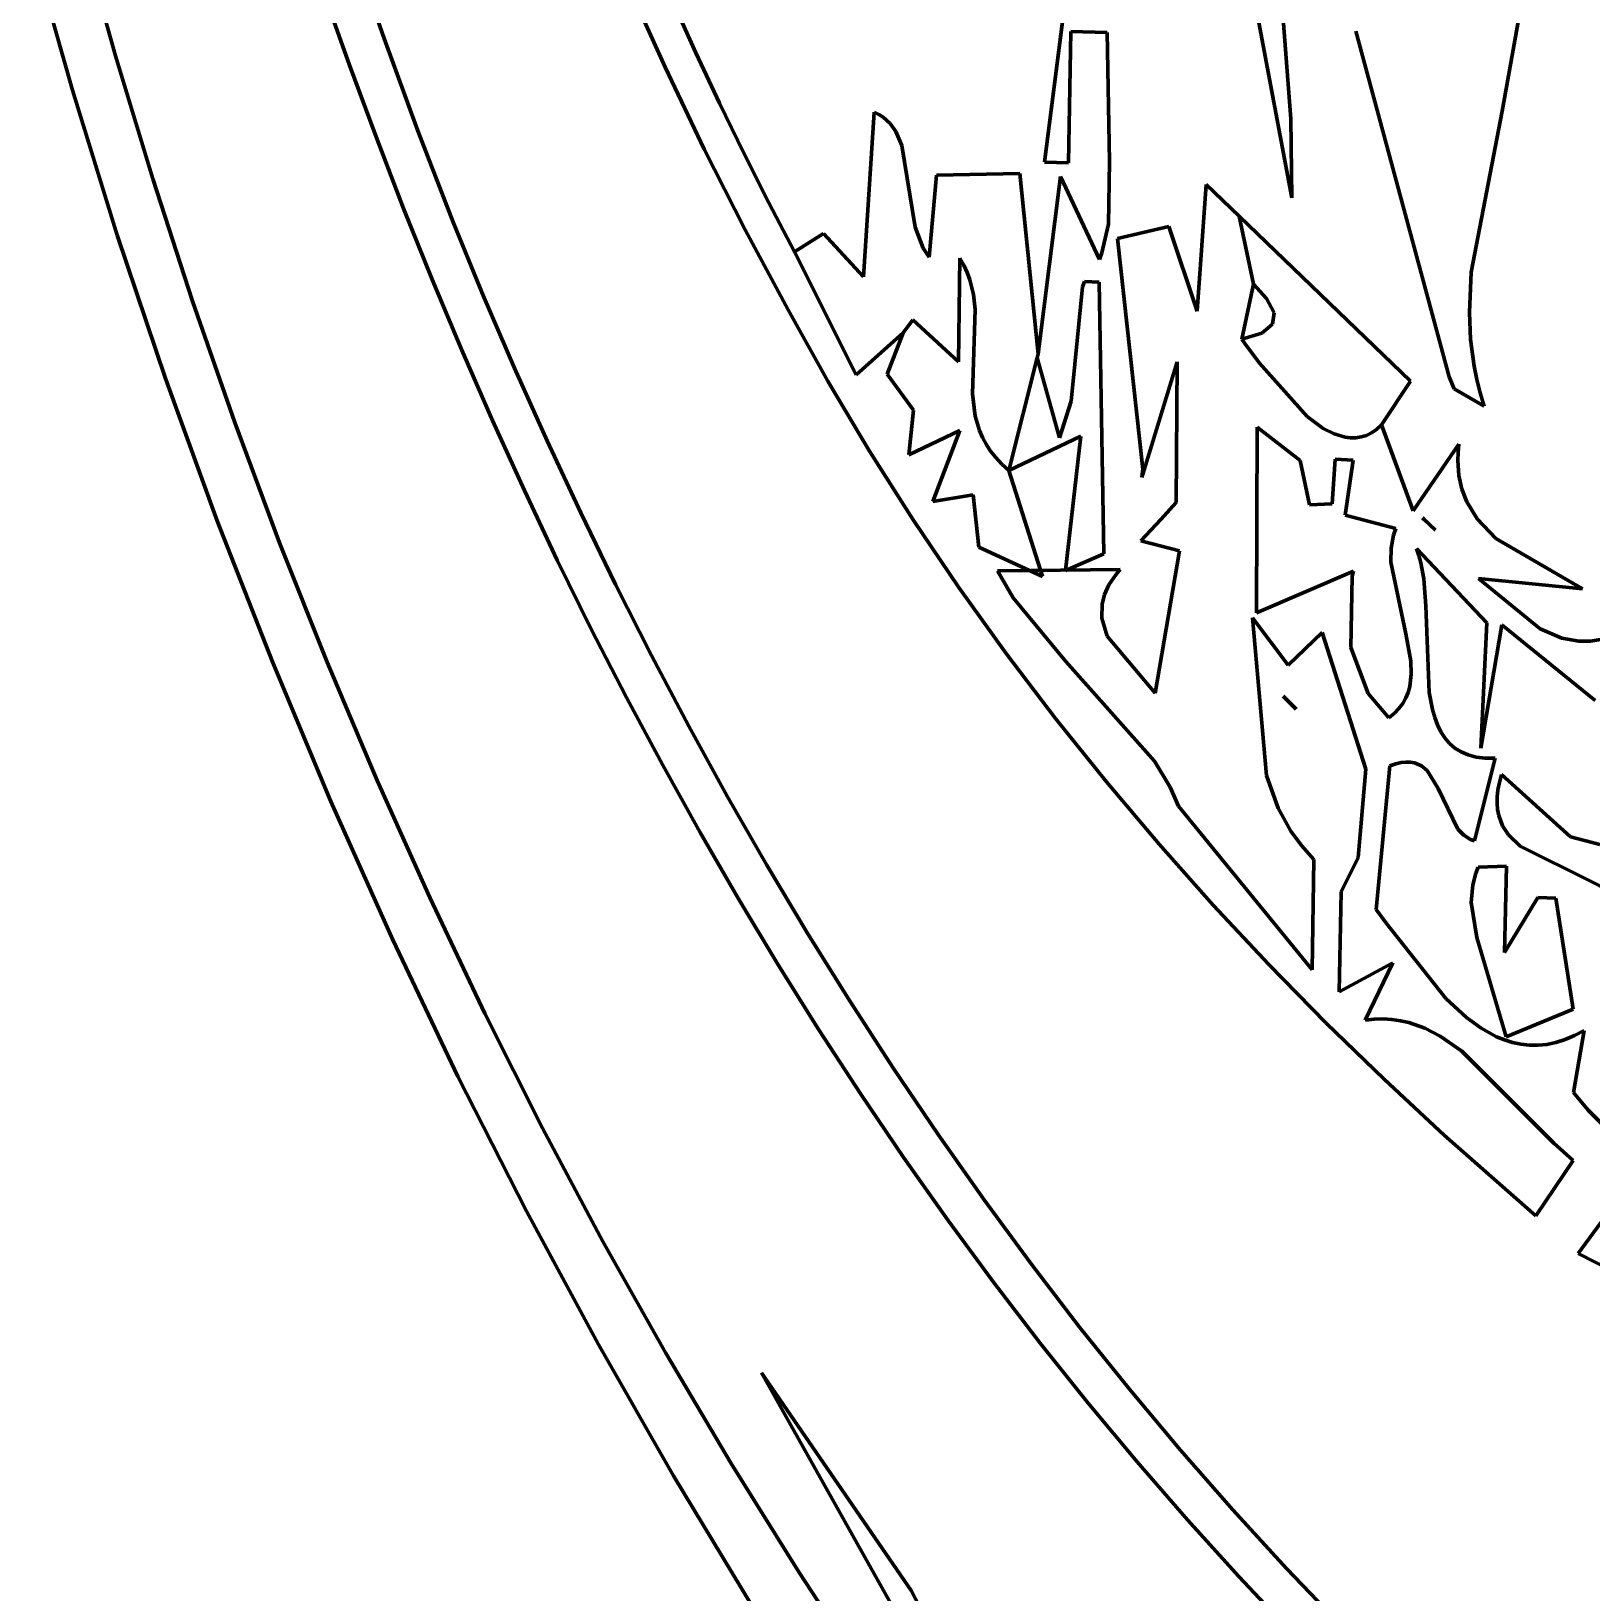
# Model space of a CAD drawing. Header units: millimetres. Extents: x 0 to 10.4, y 0 to 8.2.
# Drawn here: x 0.785 to 1.544, y 2.03 to 2.789 of the extents above; entities that cross this region are included whole.
import ezdxf

# ---------------------------------------------------------------- set-up
doc = ezdxf.new("R2010")
doc.units = ezdxf.units.MM
for name, color, linetype, lineweight in [('color#000000ff', 7, 'CONTINUOUS', 100), ('color#929292ff', 7, 'CONTINUOUS', 100), ('color#ffffffff', 7, 'CONTINUOUS', 100)]:
    doc.layers.add(name, color=color, linetype=linetype, lineweight=lineweight)

msp = doc.modelspace()

# ---------------------------------------------------------------- linework, layer by layer
at = {"layer": 'color#000000ff'}
for p, q in [((1.39727, 2.74655), (1.38796, 2.86947)), ((0.80512, 2.76037), (0.78504, 2.83119)), ((0.80918, 2.83727), (0.826, 2.7771)), ((0.94106, 2.8306), (0.95656, 2.78551)), ((1.2775, 2.72545), (1.2891, 2.81587)), ((1.09312, 2.77158), (1.07512, 2.81175)), ((0.93978, 2.77259), (0.92967, 2.80083)), ((1.097, 2.80311), (1.10813, 2.77852)), ((1.38075, 2.79851), (1.39771, 2.70806)), ((1.49991, 2.75019), (1.50813, 2.79549)), ((0.95656, 2.78551), (0.97289, 2.74073)), ((1.29033, 2.78898), (1.28923, 2.72518)), ((1.30797, 2.78851), (1.29033, 2.78898)), ((1.3091, 2.72575), (1.30797, 2.78851)), ((1.42894, 2.7892), (1.47424, 2.62107)), ((1.10813, 2.77852), (1.11961, 2.75409)), ((0.826, 2.7771), (0.84407, 2.7173)), ((0.95265, 2.73774), (0.93978, 2.77259)), ((1.11209, 2.73185), (1.09312, 2.77158)), ((0.82689, 2.69007), (0.80512, 2.76037)), ((1.11961, 2.75409), (1.13143, 2.72984)), ((1.48494, 2.67194), (1.49991, 2.75019)), ((0.97289, 2.74073), (0.99005, 2.69629)), ((1.39771, 2.70806), (1.39727, 2.74655)), ((0.96603, 2.70302), (0.95265, 2.73774)), ((1.13203, 2.69256), (1.11209, 2.73185)), ((1.13143, 2.72984), (1.14359, 2.70576)), ((1.28923, 2.72518), (1.2775, 2.72545)), ((1.30865, 2.69532), (1.3091, 2.72575)), ((0.84407, 2.7173), (0.86339, 2.65791)), ((1.27448, 2.63229), (1.28526, 2.71845)), ((1.28526, 2.71845), (1.30421, 2.67813)), ((1.35618, 2.71467), (1.35178, 2.65313)), ((1.37217, 2.6993), (1.35618, 2.71467)), ((0.97993, 2.66846), (0.96603, 2.70302)), ((1.14359, 2.70576), (1.15608, 2.68187)), ((0.99005, 2.69629), (1.00472, 2.66073)), ((1.30545, 2.68142), (1.30865, 2.69532)), ((1.33798, 2.69422), (1.31301, 2.68845)), ((1.35178, 2.65313), (1.33798, 2.69422)), ((1.45541, 2.61898), (1.37217, 2.6993)), ((0.85034, 2.62031), (0.82689, 2.69007)), ((1.15293, 2.65375), (1.13203, 2.69256)), ((1.31301, 2.68845), (1.3253, 2.57631)), ((1.15608, 2.68187), (1.18603, 2.62204)), ((1.30421, 2.67813), (1.30545, 2.68142)), ((1.48407, 2.65238), (1.48494, 2.67194)), ((0.99435, 2.63407), (0.97993, 2.66846)), ((1.29606, 2.66495), (1.29045, 2.60933)), ((1.29699, 2.66744), (1.29606, 2.66495)), ((1.30406, 2.66722), (1.29699, 2.66744)), ((1.30643, 2.53517), (1.30406, 2.66722)), ((1.37345, 2.63941), (1.37908, 2.6661)), ((1.37908, 2.6661), (1.3855, 2.65928)), ((0.86339, 2.65791), (0.88396, 2.59895)), ((1.00472, 2.66073), (1.01995, 2.62532)), ((1.3855, 2.65928), (1.38915, 2.65232)), ((1.17221, 2.61908), (1.15293, 2.65375)), ((1.38915, 2.65232), (1.38835, 2.64669)), ((1.48466, 2.63937), (1.48407, 2.65238)), ((1.18603, 2.62204), (1.20885, 2.64257)), ((1.20885, 2.64257), (1.20105, 2.6225)), ((1.38312, 2.64238), (1.37345, 2.63941)), ((1.38835, 2.64669), (1.38312, 2.64238)), ((1.00929, 2.59987), (0.99435, 2.63407)), ((1.48634, 2.62637), (1.48466, 2.63937)), ((1.27402, 2.63044), (1.27448, 2.63229)), ((1.28481, 2.59145), (1.27402, 2.63044)), ((1.3249, 2.57217), (1.34206, 2.62839)), ((1.34206, 2.62839), (1.3415, 2.56011)), ((1.48764, 2.61989), (1.48634, 2.62637)), ((0.87547, 2.55114), (0.85034, 2.62031)), ((1.01995, 2.62532), (1.03574, 2.59009)), ((1.19249, 2.58503), (1.17221, 2.61908)), ((1.20105, 2.6225), (1.21393, 2.60494)), ((1.4414, 2.59775), (1.45541, 2.61898)), ((1.47424, 2.62107), (1.47672, 2.61534)), ((1.48927, 2.61341), (1.48764, 2.61989)), ((1.47672, 2.61534), (1.49125, 2.60695)), ((1.49125, 2.60695), (1.48927, 2.61341)), ((1.21393, 2.60494), (1.2116, 2.58328)), ((1.29045, 2.60933), (1.28481, 2.59145)), ((0.88396, 2.59895), (0.90578, 2.54046)), ((1.02475, 2.56588), (1.00929, 2.59987)), ((1.2116, 2.58328), (1.23632, 2.59515)), ((1.23632, 2.59515), (1.2233, 2.56055)), ((1.38065, 2.50642), (1.38086, 2.59672)), ((1.38086, 2.59672), (1.40181, 2.58046)), ((1.45681, 2.55597), (1.4414, 2.59775)), ((1.03574, 2.59009), (1.05211, 2.55506)), ((1.26025, 2.57568), (1.2952, 2.59237)), ((1.2952, 2.59237), (1.29457, 2.58682)), ((1.47894, 2.58837), (1.45681, 2.55597)), ((1.47853, 2.58436), (1.47894, 2.58837)), ((1.21373, 2.55161), (1.19249, 2.58503)), ((1.29457, 2.58682), (1.28774, 2.5271)), ((1.40181, 2.58046), (1.40637, 2.55902)), ((1.41735, 2.55948), (1.41888, 2.58117)), ((1.41888, 2.58117), (1.42749, 2.58068)), ((1.42749, 2.58068), (1.42364, 2.55393)), ((1.4784, 2.5805), (1.47853, 2.58436)), ((1.47892, 2.57325), (1.4784, 2.5805)), ((1.27658, 2.52405), (1.26025, 2.57568)), ((1.3253, 2.57631), (1.3249, 2.57217)), ((1.48042, 2.56656), (1.47892, 2.57325)), ((1.04075, 2.53213), (1.02475, 2.56588)), ((1.48281, 2.56042), (1.48042, 2.56656)), ((1.2233, 2.56055), (1.24279, 2.56388)), ((1.24279, 2.56388), (1.24555, 2.53843)), ((1.3415, 2.56011), (1.33416, 2.55177)), ((1.40637, 2.55902), (1.41735, 2.55948)), ((1.48786, 2.55211), (1.48281, 2.56042)), ((0.90225, 2.4826), (0.87547, 2.55114)), ((1.05211, 2.55506), (1.06905, 2.52026)), ((1.23591, 2.51883), (1.21373, 2.55161)), ((1.33416, 2.55177), (1.32438, 2.54142)), ((1.42364, 2.55393), (1.44829, 2.54738)), ((1.49687, 2.54253), (1.48786, 2.55211)), ((1.44723, 2.54428), (1.44604, 2.53785)), ((1.44829, 2.54738), (1.44723, 2.54428)), ((1.53908, 2.5182), (1.49687, 2.54253)), ((0.90578, 2.54046), (0.92885, 2.48246)), ((1.24555, 2.53843), (1.27658, 2.52405)), ((1.28774, 2.5271), (1.30643, 2.53517)), ((1.32438, 2.54142), (1.34315, 2.53654)), ((1.34315, 2.53654), (1.33134, 2.46749)), ((1.44604, 2.53785), (1.44589, 2.53117)), ((1.45832, 2.53766), (1.49248, 2.50161)), ((1.45954, 2.53438), (1.45832, 2.53766)), ((1.05728, 2.49861), (1.04075, 2.53213)), ((1.25626, 2.52687), (1.25467, 2.52686)), ((1.25467, 2.52686), (1.26229, 2.51377)), ((1.31433, 2.52748), (1.25626, 2.52687)), ((1.3122, 2.52499), (1.31433, 2.52748)), ((1.44589, 2.53117), (1.45314, 2.49632)), ((1.46052, 2.53082), (1.45954, 2.53438)), ((1.46188, 2.52297), (1.46052, 2.53082)), ((1.06905, 2.52026), (1.08658, 2.48571)), ((1.30666, 2.5153), (1.30886, 2.52009)), ((1.30886, 2.52009), (1.3122, 2.52499)), ((1.42769, 2.5267), (1.38065, 2.50642)), ((1.42649, 2.48964), (1.42707, 2.52421)), ((1.42707, 2.52421), (1.42769, 2.5267)), ((1.46281, 2.50979), (1.46188, 2.52297)), ((1.51844, 2.49868), (1.48853, 2.52319)), ((1.48853, 2.52319), (1.53908, 2.5182)), ((1.25898, 2.48667), (1.23591, 2.51883)), ((1.26229, 2.51377), (1.28793, 2.48286)), ((1.3055, 2.51061), (1.30666, 2.5153)), ((1.30547, 2.5038), (1.3055, 2.51061)), ((1.38548, 2.42741), (1.3787, 2.5041)), ((1.3787, 2.5041), (1.39595, 2.48104)), ((1.46453, 2.46777), (1.46281, 2.50979)), ((1.07435, 2.46537), (1.05728, 2.49861)), ((1.30808, 2.49514), (1.30547, 2.5038)), ((1.39595, 2.48104), (1.41256, 2.49697)), ((1.41256, 2.49697), (1.43372, 2.43047)), ((1.49248, 2.50161), (1.48963, 2.44073)), ((1.48963, 2.44073), (1.49985, 2.50065)), ((1.49985, 2.50065), (1.54514, 2.4638)), ((1.52907, 2.49418), (1.51844, 2.49868)), ((1.33134, 2.46749), (1.30808, 2.49514)), ((1.43491, 2.46733), (1.42649, 2.48964)), ((1.45314, 2.49632), (1.45558, 2.48294)), ((1.53732, 2.49269), (1.52907, 2.49418)), ((1.54295, 2.49274), (1.53732, 2.49269)), ((1.54871, 2.49372), (1.54295, 2.49274)), ((0.93069, 2.41474), (0.90225, 2.4826)), ((0.92885, 2.48246), (0.95317, 2.42499)), ((1.08658, 2.48571), (1.10468, 2.45143)), ((1.28292, 2.45516), (1.25898, 2.48667)), ((1.28793, 2.48286), (1.33104, 2.43442)), ((1.45558, 2.48294), (1.45581, 2.47663)), ((1.45581, 2.47663), (1.45508, 2.47065)), ((1.44488, 2.45544), (1.43491, 2.46733)), ((1.45428, 2.46782), (1.45316, 2.46509)), ((1.45508, 2.47065), (1.45428, 2.46782)), ((1.46609, 2.45944), (1.46453, 2.46777)), ((1.09196, 2.43241), (1.07435, 2.46537)), ((1.39361, 2.46599), (1.39444, 2.46514)), ((1.39987, 2.45958), (1.39361, 2.46599)), ((1.39444, 2.46514), (1.39987, 2.45958)), ((1.44984, 2.46), (1.44758, 2.45765)), ((1.45169, 2.46248), (1.44984, 2.46)), ((1.45316, 2.46509), (1.45169, 2.46248)), ((1.4672, 2.4556), (1.46609, 2.45944)), ((1.10468, 2.45143), (1.12338, 2.41745)), ((1.30768, 2.42428), (1.28292, 2.45516)), ((1.44758, 2.45765), (1.44488, 2.45544)), ((1.46855, 2.45201), (1.4672, 2.4556)), ((1.47019, 2.4487), (1.46855, 2.45201)), ((1.47213, 2.4457), (1.47019, 2.4487)), ((1.47441, 2.44304), (1.47213, 2.4457)), ((1.47705, 2.44075), (1.47441, 2.44304)), ((1.48007, 2.43886), (1.47705, 2.44075)), ((1.48351, 2.4374), (1.48007, 2.43886)), ((1.4874, 2.4364), (1.48351, 2.4374)), ((1.48659, 2.3956), (1.4966, 2.43589)), ((1.49175, 2.43588), (1.4874, 2.4364)), ((1.4966, 2.43589), (1.49175, 2.43588)), ((1.11012, 2.39975), (1.09196, 2.43241)), ((1.33104, 2.43442), (1.33859, 2.42168)), ((1.43372, 2.43047), (1.42994, 2.38761)), ((1.43879, 2.36228), (1.44544, 2.43215)), ((1.44544, 2.43215), (1.44825, 2.43309)), ((1.44825, 2.43309), (1.45084, 2.43369)), ((1.45084, 2.43369), (1.4532, 2.43395)), ((1.4532, 2.43395), (1.45535, 2.4339)), ((1.45535, 2.4339), (1.45731, 2.43357)), ((1.45731, 2.43357), (1.46073, 2.43212)), ((1.46073, 2.43212), (1.46356, 2.42978)), ((1.46356, 2.42978), (1.46889, 2.42118)), ((0.95317, 2.42499), (0.97874, 2.36808)), ((1.33324, 2.39405), (1.30768, 2.42428)), ((1.33859, 2.42168), (1.34271, 2.41258)), ((1.39118, 2.41162), (1.38548, 2.42741)), ((1.46889, 2.42118), (1.47851, 2.40138)), ((1.49866, 2.42401), (1.49795, 2.42039)), ((1.49973, 2.42787), (1.49866, 2.42401)), ((1.53327, 2.39764), (1.49973, 2.42787)), ((0.96076, 2.3476), (0.93069, 2.41474)), ((1.12338, 2.41745), (1.14266, 2.3838)), ((1.49757, 2.41699), (1.49751, 2.41381)), ((1.49751, 2.41381), (1.49776, 2.41083)), ((1.49795, 2.42039), (1.49757, 2.41699)), ((1.34271, 2.41258), (1.40767, 2.33291)), ((1.39732, 2.40044), (1.39118, 2.41162)), ((1.49776, 2.41083), (1.4983, 2.40805)), ((1.4983, 2.40805), (1.50017, 2.40302)), ((1.12883, 2.36741), (1.11012, 2.39975)), ((1.40245, 2.39337), (1.39732, 2.40044)), ((1.47851, 2.40138), (1.4813, 2.39848)), ((1.4813, 2.39848), (1.48466, 2.39633)), ((1.50017, 2.40302), (1.50299, 2.39863)), ((1.50299, 2.39863), (1.50869, 2.39305)), ((1.35956, 2.36447), (1.33324, 2.39405)), ((1.40852, 2.38664), (1.40245, 2.39337)), ((1.48466, 2.39633), (1.48659, 2.3956)), ((1.50869, 2.39305), (1.54321, 2.37599)), ((1.54752, 2.39389), (1.53327, 2.39764)), ((1.14266, 2.3838), (1.16255, 2.35049)), ((1.40767, 2.33291), (1.40852, 2.38664)), ((1.42994, 2.38761), (1.42179, 2.37083)), ((1.48838, 2.38285), (1.48725, 2.37996)), ((1.50209, 2.38338), (1.48838, 2.38285)), ((1.50112, 2.34148), (1.50209, 2.38338)), ((1.48725, 2.37996), (1.48569, 2.37423)), ((1.54321, 2.37599), (1.55085, 2.37202)), ((0.97874, 2.36808), (1.00555, 2.31177)), ((1.42179, 2.37083), (1.4207, 2.32224)), ((1.48569, 2.37423), (1.48495, 2.36567)), ((1.51729, 2.36817), (1.50112, 2.34148)), ((1.52612, 2.36788), (1.51729, 2.36817)), ((1.53458, 2.31381), (1.52612, 2.36788)), ((1.14809, 2.33541), (1.12883, 2.36741)), ((1.38661, 2.33554), (1.35956, 2.36447)), ((1.44378, 2.35557), (1.43879, 2.36228)), ((1.48495, 2.36567), (1.48771, 2.34867)), ((1.47266, 2.31912), (1.44378, 2.35557)), ((0.99247, 2.28122), (0.96076, 2.3476)), ((1.16255, 2.35049), (1.18303, 2.31756)), ((1.48771, 2.34867), (1.50195, 2.30036)), ((1.1679, 2.30377), (1.14809, 2.33541)), ((1.41435, 2.30726), (1.38661, 2.33554)), ((1.4207, 2.32224), (1.44677, 2.33645)), ((1.44677, 2.33645), (1.43334, 2.30848)), ((1.18303, 2.31756), (1.20412, 2.28503)), ((1.48273, 2.30977), (1.47266, 2.31912)), ((1.00555, 2.31177), (1.03362, 2.25607)), ((1.44274, 2.27964), (1.41435, 2.30726)), ((1.43334, 2.30848), (1.43781, 2.30898)), ((1.43781, 2.30898), (1.44217, 2.3091)), ((1.44217, 2.3091), (1.44641, 2.30885)), ((1.44641, 2.30885), (1.45055, 2.30826)), ((1.45055, 2.30826), (1.45458, 2.30734)), ((1.45458, 2.30734), (1.46237, 2.30459)), ((1.48985, 2.30458), (1.48273, 2.30977)), ((1.50195, 2.30036), (1.53458, 2.31381)), ((1.18828, 2.27251), (1.1679, 2.30377)), ((1.46237, 2.30459), (1.46982, 2.30079)), ((1.46982, 2.30079), (1.48043, 2.29346)), ((1.49729, 2.30049), (1.48985, 2.30458)), ((1.50114, 2.29891), (1.49729, 2.30049)), ((1.5352, 2.30103), (1.53061, 2.29909)), ((1.53473, 2.2734), (1.53988, 2.30352)), ((1.53988, 2.30352), (1.5352, 2.30103)), ((1.48043, 2.29346), (1.52504, 2.24871)), ((1.50508, 2.29768), (1.50114, 2.29891)), ((1.5091, 2.29683), (1.50508, 2.29768)), ((1.51322, 2.29638), (1.5091, 2.29683)), ((1.51743, 2.29635), (1.51322, 2.29638)), ((1.52173, 2.29678), (1.51743, 2.29635)), ((1.52612, 2.29768), (1.52173, 2.29678)), ((1.53061, 2.29909), (1.52612, 2.29768)), ((1.20412, 2.28503), (1.22582, 2.25292)), ((1.02579, 2.21564), (0.99247, 2.28122)), ((1.47176, 2.25268), (1.44274, 2.27964)), ((1.20923, 2.24164), (1.18828, 2.27251)), ((1.54179, 2.26476), (1.53473, 2.2734)), ((1.56541, 2.2412), (1.54179, 2.26476)), ((1.03362, 2.25607), (1.06293, 2.20103)), ((1.22582, 2.25292), (1.24814, 2.22126)), ((1.51638, 2.21348), (1.47176, 2.25268)), ((1.52504, 2.24871), (1.53443, 2.24034)), ((1.23074, 2.21118), (1.20923, 2.24164)), ((1.53443, 2.24034), (1.51638, 2.21348)), ((1.24814, 2.22126), (1.27107, 2.19008)), ((1.537, 2.19516), (1.55569, 2.22069)), ((1.06071, 2.15091), (1.02579, 2.21564)), ((1.25283, 2.18116), (1.23074, 2.21118)), ((1.06293, 2.20103), (1.09349, 2.14667)), ((1.5823, 2.17198), (1.537, 2.19516)), ((1.27107, 2.19008), (1.29463, 2.15939)), ((1.27549, 2.15158), (1.25283, 2.18116)), ((1.29463, 2.15939), (1.31882, 2.12922)), ((1.09723, 2.08706), (1.06071, 2.15091)), ((1.29873, 2.12247), (1.27549, 2.15158)), ((1.09349, 2.14667), (1.1253, 2.09303)), ((1.24354, 1.95246), (1.14, 2.13721)), ((1.14, 2.13721), (1.21267, 2.03135)), ((1.31882, 2.12922), (1.34363, 2.09961)), ((1.32256, 2.09385), (1.29873, 2.12247)), ((1.34363, 2.09961), (1.36908, 2.07056)), ((1.13533, 2.02415), (1.09723, 2.08706)), ((1.1253, 2.09303), (1.15835, 2.04013)), ((1.34698, 2.06574), (1.32256, 2.09385)), ((1.37199, 2.03815), (1.34698, 2.06574)), ((1.36908, 2.07056), (1.39518, 2.04211)), ((1.39518, 2.04211), (1.42191, 2.01428)), ((1.15835, 2.04013), (1.19266, 1.98802)), ((1.39759, 2.0111), (1.37199, 2.03815)), ((1.21267, 2.03135), (1.23278, 1.99335))]:
    msp.add_line(p, q, dxfattribs=at)
at = {"layer": 'color#929292ff'}
for p, q in [((1.38796, 2.86947), (1.39727, 2.74655)), ((1.39771, 2.70806), (1.38075, 2.79851)), ((1.18961, 2.66973), (1.1947, 2.7497)), ((1.1947, 2.7497), (1.19703, 2.74866)), ((1.19703, 2.74866), (1.19911, 2.7474)), ((1.19911, 2.7474), (1.2026, 2.74426)), ((1.2026, 2.74426), (1.2053, 2.74041)), ((1.2053, 2.74041), (1.20816, 2.73352)), ((1.39727, 2.74655), (1.39771, 2.70806)), ((1.20816, 2.73352), (1.21472, 2.69391)), ((1.22155, 2.67938), (1.225, 2.71914)), ((1.225, 2.71914), (1.26558, 2.71988)), ((1.26558, 2.71988), (1.27448, 2.63229)), ((1.21472, 2.69391), (1.21862, 2.68374)), ((1.37217, 2.6993), (1.45541, 2.61898)), ((1.37908, 2.6661), (1.37217, 2.6993)), ((1.15608, 2.68187), (1.17008, 2.69083)), ((1.17008, 2.69083), (1.18961, 2.66973)), ((1.18603, 2.62204), (1.15608, 2.68187)), ((1.21862, 2.68374), (1.22155, 2.67938)), ((1.23635, 2.67889), (1.23568, 2.62846)), ((1.23833, 2.67543), (1.23635, 2.67889)), ((1.23997, 2.67192), (1.23833, 2.67543)), ((1.24128, 2.66836), (1.23997, 2.67192)), ((1.24305, 2.66114), (1.24128, 2.66836)), ((1.3855, 2.65928), (1.37908, 2.6661)), ((1.2439, 2.65379), (1.24305, 2.66114)), ((1.38915, 2.65232), (1.3855, 2.65928)), ((1.21352, 2.6489), (1.20885, 2.64257)), ((1.23568, 2.62846), (1.21352, 2.6489)), ((1.2426, 2.61288), (1.2439, 2.65379)), ((1.38835, 2.64669), (1.38915, 2.65232)), ((1.20885, 2.64257), (1.18603, 2.62204)), ((1.37345, 2.63941), (1.38312, 2.64238)), ((1.38312, 2.64238), (1.38835, 2.64669)), ((1.37495, 2.63739), (1.37345, 2.63941)), ((1.38203, 2.62783), (1.37495, 2.63739)), ((1.27402, 2.63044), (1.26025, 2.57568)), ((1.27448, 2.63229), (1.27402, 2.63044)), ((1.40521, 2.60186), (1.38203, 2.62783)), ((1.45541, 2.61898), (1.4414, 2.59775)), ((1.24385, 2.6021), (1.2426, 2.61288)), ((1.24587, 2.59513), (1.24385, 2.6021)), ((1.24733, 2.59173), (1.24587, 2.59513)), ((1.41303, 2.59612), (1.40521, 2.60186)), ((1.41832, 2.5934), (1.41303, 2.59612)), ((1.43898, 2.59561), (1.4365, 2.59394)), ((1.4414, 2.59775), (1.43898, 2.59561)), ((1.24912, 2.58838), (1.24733, 2.59173)), ((1.25128, 2.5851), (1.24912, 2.58838)), ((1.4236, 2.59181), (1.41832, 2.5934)), ((1.42623, 2.59149), (1.4236, 2.59181)), ((1.42884, 2.59152), (1.42623, 2.59149)), ((1.43142, 2.59192), (1.42884, 2.59152)), ((1.43398, 2.59272), (1.43142, 2.59192)), ((1.4365, 2.59394), (1.43398, 2.59272)), ((1.25383, 2.58189), (1.25128, 2.5851)), ((1.25681, 2.57875), (1.25383, 2.58189)), ((1.26025, 2.57568), (1.25681, 2.57875)), ((1.46125, 2.55266), (1.46758, 2.54659)), ((1.46209, 2.55185), (1.46125, 2.55266)), ((1.46758, 2.54659), (1.46209, 2.55185)), ((1.39361, 2.46599), (1.39987, 2.45958)), ((1.39444, 2.46514), (1.39361, 2.46599)), ((1.39987, 2.45958), (1.39444, 2.46514)), ((1.48725, 2.37996), (1.48838, 2.38285)), ((1.48838, 2.38285), (1.50209, 2.38338)), ((1.50209, 2.38338), (1.50112, 2.34148)), ((1.48569, 2.37423), (1.48725, 2.37996)), ((1.48495, 2.36567), (1.48569, 2.37423)), ((1.50112, 2.34148), (1.51729, 2.36817)), ((1.51729, 2.36817), (1.52612, 2.36788)), ((1.52612, 2.36788), (1.53458, 2.31381)), ((1.48771, 2.34867), (1.48495, 2.36567)), ((1.50195, 2.30036), (1.48771, 2.34867)), ((1.53458, 2.31381), (1.50195, 2.30036))]:
    msp.add_line(p, q, dxfattribs=at)
at = {"layer": 'color#ffffffff'}
for p, q in [((0.78504, 2.83119), (0.80512, 2.76037)), ((0.826, 2.7771), (0.80918, 2.83727)), ((0.95656, 2.78551), (0.94106, 2.8306)), ((1.2891, 2.81587), (1.2775, 2.72545)), ((1.07512, 2.81175), (1.09312, 2.77158)), ((0.92967, 2.80083), (0.93978, 2.77259)), ((1.10813, 2.77852), (1.097, 2.80311)), ((1.50813, 2.79549), (1.49991, 2.75019)), ((0.97289, 2.74073), (0.95656, 2.78551)), ((1.28923, 2.72518), (1.29033, 2.78898)), ((1.29033, 2.78898), (1.30797, 2.78851)), ((1.30797, 2.78851), (1.3091, 2.72575)), ((1.47424, 2.62107), (1.42894, 2.7892)), ((1.11961, 2.75409), (1.10813, 2.77852)), ((0.84407, 2.7173), (0.826, 2.7771)), ((0.93978, 2.77259), (0.95265, 2.73774)), ((1.09312, 2.77158), (1.11209, 2.73185)), ((0.80512, 2.76037), (0.82689, 2.69007)), ((1.13143, 2.72984), (1.11961, 2.75409)), ((1.1947, 2.7497), (1.18961, 2.66973)), ((1.19703, 2.74866), (1.1947, 2.7497)), ((1.19911, 2.7474), (1.19703, 2.74866)), ((1.2026, 2.74426), (1.19911, 2.7474)), ((1.49991, 2.75019), (1.48494, 2.67194)), ((0.99005, 2.69629), (0.97289, 2.74073)), ((1.2053, 2.74041), (1.2026, 2.74426)), ((1.20816, 2.73352), (1.2053, 2.74041)), ((0.95265, 2.73774), (0.96603, 2.70302)), ((1.11209, 2.73185), (1.13203, 2.69256)), ((1.21472, 2.69391), (1.20816, 2.73352)), ((1.14359, 2.70576), (1.13143, 2.72984)), ((1.2775, 2.72545), (1.28923, 2.72518)), ((1.3091, 2.72575), (1.30865, 2.69532)), ((0.86339, 2.65791), (0.84407, 2.7173)), ((1.225, 2.71914), (1.22155, 2.67938)), ((1.26558, 2.71988), (1.225, 2.71914)), ((1.27448, 2.63229), (1.26558, 2.71988)), ((1.28526, 2.71845), (1.27448, 2.63229)), ((1.30421, 2.67813), (1.28526, 2.71845)), ((1.35178, 2.65313), (1.35618, 2.71467)), ((1.35618, 2.71467), (1.37217, 2.6993)), ((0.96603, 2.70302), (0.97993, 2.66846)), ((1.15608, 2.68187), (1.14359, 2.70576)), ((1.00472, 2.66073), (0.99005, 2.69629)), ((1.21862, 2.68374), (1.21472, 2.69391)), ((1.30865, 2.69532), (1.30545, 2.68142)), ((1.31301, 2.68845), (1.33798, 2.69422)), ((1.33798, 2.69422), (1.35178, 2.65313)), ((1.37217, 2.6993), (1.37908, 2.6661)), ((0.82689, 2.69007), (0.85034, 2.62031)), ((1.13203, 2.69256), (1.15293, 2.65375)), ((1.17008, 2.69083), (1.15608, 2.68187)), ((1.18961, 2.66973), (1.17008, 2.69083)), ((1.3253, 2.57631), (1.31301, 2.68845)), ((1.22155, 2.67938), (1.21862, 2.68374)), ((1.23568, 2.62846), (1.23635, 2.67889)), ((1.23635, 2.67889), (1.23833, 2.67543)), ((1.30545, 2.68142), (1.30421, 2.67813)), ((1.23833, 2.67543), (1.23997, 2.67192)), ((1.23997, 2.67192), (1.24128, 2.66836)), ((1.48494, 2.67194), (1.48407, 2.65238)), ((0.97993, 2.66846), (0.99435, 2.63407)), ((1.24128, 2.66836), (1.24305, 2.66114)), ((1.29045, 2.60933), (1.29606, 2.66495)), ((1.29606, 2.66495), (1.29699, 2.66744)), ((1.29699, 2.66744), (1.30406, 2.66722)), ((1.30406, 2.66722), (1.30643, 2.53517)), ((1.37908, 2.6661), (1.37345, 2.63941)), ((0.88396, 2.59895), (0.86339, 2.65791)), ((1.01995, 2.62532), (1.00472, 2.66073)), ((1.24305, 2.66114), (1.2439, 2.65379)), ((1.15293, 2.65375), (1.17221, 2.61908)), ((1.20885, 2.64257), (1.21352, 2.6489)), ((1.21352, 2.6489), (1.23568, 2.62846)), ((1.2439, 2.65379), (1.2426, 2.61288)), ((1.48407, 2.65238), (1.48466, 2.63937)), ((1.20105, 2.6225), (1.20885, 2.64257)), ((0.99435, 2.63407), (1.00929, 2.59987)), ((1.37345, 2.63941), (1.37495, 2.63739)), ((1.37495, 2.63739), (1.38203, 2.62783)), ((1.48466, 2.63937), (1.48634, 2.62637)), ((1.26025, 2.57568), (1.27402, 2.63044)), ((1.27402, 2.63044), (1.28481, 2.59145)), ((1.34206, 2.62839), (1.3249, 2.57217)), ((1.3415, 2.56011), (1.34206, 2.62839)), ((1.38203, 2.62783), (1.40521, 2.60186)), ((1.48634, 2.62637), (1.48764, 2.61989)), ((0.85034, 2.62031), (0.87547, 2.55114)), ((1.03574, 2.59009), (1.01995, 2.62532)), ((1.17221, 2.61908), (1.19249, 2.58503)), ((1.21393, 2.60494), (1.20105, 2.6225)), ((1.47672, 2.61534), (1.47424, 2.62107)), ((1.48764, 2.61989), (1.48927, 2.61341)), ((1.2426, 2.61288), (1.24385, 2.6021)), ((1.49125, 2.60695), (1.47672, 2.61534)), ((1.48927, 2.61341), (1.49125, 2.60695)), ((1.2116, 2.58328), (1.21393, 2.60494)), ((1.28481, 2.59145), (1.29045, 2.60933)), ((0.90578, 2.54046), (0.88396, 2.59895)), ((1.00929, 2.59987), (1.02475, 2.56588)), ((1.23632, 2.59515), (1.2116, 2.58328)), ((1.2233, 2.56055), (1.23632, 2.59515)), ((1.24385, 2.6021), (1.24587, 2.59513)), ((1.24587, 2.59513), (1.24733, 2.59173)), ((1.38086, 2.59672), (1.38065, 2.50642)), ((1.40181, 2.58046), (1.38086, 2.59672)), ((1.40521, 2.60186), (1.41303, 2.59612)), ((1.41303, 2.59612), (1.41832, 2.5934)), ((1.4365, 2.59394), (1.43898, 2.59561)), ((1.43898, 2.59561), (1.4414, 2.59775)), ((1.4414, 2.59775), (1.45681, 2.55597)), ((1.05211, 2.55506), (1.03574, 2.59009)), ((1.24733, 2.59173), (1.24912, 2.58838)), ((1.24912, 2.58838), (1.25128, 2.5851)), ((1.2952, 2.59237), (1.26025, 2.57568)), ((1.29457, 2.58682), (1.2952, 2.59237)), ((1.41832, 2.5934), (1.4236, 2.59181)), ((1.4236, 2.59181), (1.42623, 2.59149)), ((1.42623, 2.59149), (1.42884, 2.59152)), ((1.42884, 2.59152), (1.43142, 2.59192)), ((1.43142, 2.59192), (1.43398, 2.59272)), ((1.43398, 2.59272), (1.4365, 2.59394)), ((1.45681, 2.55597), (1.47894, 2.58837)), ((1.47894, 2.58837), (1.47853, 2.58436)), ((1.19249, 2.58503), (1.21373, 2.55161)), ((1.25128, 2.5851), (1.25383, 2.58189)), ((1.25383, 2.58189), (1.25681, 2.57875)), ((1.28774, 2.5271), (1.29457, 2.58682)), ((1.40637, 2.55902), (1.40181, 2.58046)), ((1.41888, 2.58117), (1.41735, 2.55948)), ((1.42749, 2.58068), (1.41888, 2.58117)), ((1.42364, 2.55393), (1.42749, 2.58068)), ((1.47853, 2.58436), (1.4784, 2.5805)), ((1.4784, 2.5805), (1.47892, 2.57325)), ((1.25681, 2.57875), (1.26025, 2.57568)), ((1.26025, 2.57568), (1.27658, 2.52405)), ((1.3249, 2.57217), (1.3253, 2.57631)), ((1.47892, 2.57325), (1.48042, 2.56656)), ((1.02475, 2.56588), (1.04075, 2.53213)), ((1.48042, 2.56656), (1.48281, 2.56042)), ((1.24279, 2.56388), (1.2233, 2.56055)), ((1.24555, 2.53843), (1.24279, 2.56388)), ((1.33416, 2.55177), (1.3415, 2.56011)), ((1.41735, 2.55948), (1.40637, 2.55902)), ((1.48281, 2.56042), (1.48786, 2.55211)), ((0.87547, 2.55114), (0.90225, 2.4826)), ((1.06905, 2.52026), (1.05211, 2.55506)), ((1.21373, 2.55161), (1.23591, 2.51883)), ((1.32438, 2.54142), (1.33416, 2.55177)), ((1.44829, 2.54738), (1.42364, 2.55393)), ((1.46125, 2.55266), (1.46209, 2.55185)), ((1.46758, 2.54659), (1.46125, 2.55266)), ((1.46209, 2.55185), (1.46758, 2.54659)), ((1.48786, 2.55211), (1.49687, 2.54253)), ((1.44604, 2.53785), (1.44723, 2.54428)), ((1.44723, 2.54428), (1.44829, 2.54738)), ((1.49687, 2.54253), (1.53908, 2.5182)), ((0.92885, 2.48246), (0.90578, 2.54046)), ((1.27658, 2.52405), (1.24555, 2.53843)), ((1.30643, 2.53517), (1.28774, 2.5271)), ((1.34315, 2.53654), (1.32438, 2.54142)), ((1.33134, 2.46749), (1.34315, 2.53654)), ((1.44589, 2.53117), (1.44604, 2.53785)), ((1.45832, 2.53766), (1.45954, 2.53438)), ((1.49248, 2.50161), (1.45832, 2.53766)), ((1.04075, 2.53213), (1.05728, 2.49861)), ((1.25467, 2.52686), (1.25626, 2.52687)), ((1.26229, 2.51377), (1.25467, 2.52686)), ((1.25626, 2.52687), (1.31433, 2.52748)), ((1.31433, 2.52748), (1.3122, 2.52499)), ((1.45314, 2.49632), (1.44589, 2.53117)), ((1.45954, 2.53438), (1.46052, 2.53082)), ((1.46052, 2.53082), (1.46188, 2.52297)), ((1.08658, 2.48571), (1.06905, 2.52026)), ((1.30886, 2.52009), (1.30666, 2.5153)), ((1.3122, 2.52499), (1.30886, 2.52009)), ((1.38065, 2.50642), (1.42769, 2.5267)), ((1.42707, 2.52421), (1.42649, 2.48964)), ((1.42769, 2.5267), (1.42707, 2.52421)), ((1.46188, 2.52297), (1.46281, 2.50979)), ((1.53908, 2.5182), (1.48853, 2.52319)), ((1.48853, 2.52319), (1.51844, 2.49868)), ((1.23591, 2.51883), (1.25898, 2.48667)), ((1.28793, 2.48286), (1.26229, 2.51377)), ((1.30666, 2.5153), (1.3055, 2.51061)), ((1.3055, 2.51061), (1.30547, 2.5038)), ((1.39595, 2.48104), (1.3787, 2.5041)), ((1.3787, 2.5041), (1.38548, 2.42741)), ((1.46281, 2.50979), (1.46453, 2.46777)), ((1.05728, 2.49861), (1.07435, 2.46537)), ((1.30547, 2.5038), (1.30808, 2.49514)), ((1.41256, 2.49697), (1.39595, 2.48104)), ((1.43372, 2.43047), (1.41256, 2.49697)), ((1.48963, 2.44073), (1.49248, 2.50161)), ((1.49985, 2.50065), (1.48963, 2.44073)), ((1.54514, 2.4638), (1.49985, 2.50065)), ((1.51844, 2.49868), (1.52907, 2.49418)), ((1.30808, 2.49514), (1.33134, 2.46749)), ((1.42649, 2.48964), (1.43491, 2.46733)), ((1.45558, 2.48294), (1.45314, 2.49632)), ((1.52907, 2.49418), (1.53732, 2.49269)), ((1.53732, 2.49269), (1.54295, 2.49274)), ((1.54295, 2.49274), (1.54871, 2.49372)), ((0.90225, 2.4826), (0.93069, 2.41474)), ((0.95317, 2.42499), (0.92885, 2.48246)), ((1.10468, 2.45143), (1.08658, 2.48571)), ((1.25898, 2.48667), (1.28292, 2.45516)), ((1.33104, 2.43442), (1.28793, 2.48286)), ((1.45581, 2.47663), (1.45558, 2.48294)), ((1.45508, 2.47065), (1.45581, 2.47663)), ((1.43491, 2.46733), (1.44488, 2.45544)), ((1.45316, 2.46509), (1.45428, 2.46782)), ((1.45428, 2.46782), (1.45508, 2.47065)), ((1.46453, 2.46777), (1.46609, 2.45944)), ((1.07435, 2.46537), (1.09196, 2.43241)), ((1.44758, 2.45765), (1.44984, 2.46)), ((1.44984, 2.46), (1.45169, 2.46248)), ((1.45169, 2.46248), (1.45316, 2.46509)), ((1.46609, 2.45944), (1.4672, 2.4556)), ((1.12338, 2.41745), (1.10468, 2.45143)), ((1.28292, 2.45516), (1.30768, 2.42428)), ((1.44488, 2.45544), (1.44758, 2.45765)), ((1.4672, 2.4556), (1.46855, 2.45201)), ((1.46855, 2.45201), (1.47019, 2.4487)), ((1.47019, 2.4487), (1.47213, 2.4457)), ((1.47213, 2.4457), (1.47441, 2.44304)), ((1.47441, 2.44304), (1.47705, 2.44075)), ((1.47705, 2.44075), (1.48007, 2.43886)), ((1.48007, 2.43886), (1.48351, 2.4374)), ((1.48351, 2.4374), (1.4874, 2.4364)), ((1.4966, 2.43589), (1.48659, 2.3956)), ((1.4874, 2.4364), (1.49175, 2.43588)), ((1.49175, 2.43588), (1.4966, 2.43589)), ((1.09196, 2.43241), (1.11012, 2.39975)), ((1.33859, 2.42168), (1.33104, 2.43442)), ((1.42994, 2.38761), (1.43372, 2.43047)), ((1.44544, 2.43215), (1.43879, 2.36228)), ((1.44825, 2.43309), (1.44544, 2.43215)), ((1.45084, 2.43369), (1.44825, 2.43309)), ((1.4532, 2.43395), (1.45084, 2.43369)), ((1.45535, 2.4339), (1.4532, 2.43395)), ((1.45731, 2.43357), (1.45535, 2.4339)), ((1.46073, 2.43212), (1.45731, 2.43357)), ((1.46356, 2.42978), (1.46073, 2.43212)), ((1.46889, 2.42118), (1.46356, 2.42978)), ((0.97874, 2.36808), (0.95317, 2.42499)), ((1.30768, 2.42428), (1.33324, 2.39405)), ((1.34271, 2.41258), (1.33859, 2.42168)), ((1.38548, 2.42741), (1.39118, 2.41162)), ((1.47851, 2.40138), (1.46889, 2.42118)), ((1.49795, 2.42039), (1.49866, 2.42401)), ((1.49866, 2.42401), (1.49973, 2.42787)), ((1.49973, 2.42787), (1.53327, 2.39764)), ((0.93069, 2.41474), (0.96076, 2.3476)), ((1.14266, 2.3838), (1.12338, 2.41745)), ((1.49751, 2.41381), (1.49757, 2.41699)), ((1.49776, 2.41083), (1.49751, 2.41381)), ((1.49757, 2.41699), (1.49795, 2.42039)), ((1.40767, 2.33291), (1.34271, 2.41258)), ((1.39118, 2.41162), (1.39732, 2.40044)), ((1.4983, 2.40805), (1.49776, 2.41083)), ((1.50017, 2.40302), (1.4983, 2.40805)), ((1.11012, 2.39975), (1.12883, 2.36741)), ((1.39732, 2.40044), (1.40245, 2.39337)), ((1.4813, 2.39848), (1.47851, 2.40138)), ((1.48466, 2.39633), (1.4813, 2.39848)), ((1.50299, 2.39863), (1.50017, 2.40302)), ((1.50869, 2.39305), (1.50299, 2.39863)), ((1.33324, 2.39405), (1.35956, 2.36447)), ((1.40245, 2.39337), (1.40852, 2.38664)), ((1.48659, 2.3956), (1.48466, 2.39633)), ((1.54321, 2.37599), (1.50869, 2.39305)), ((1.53327, 2.39764), (1.54752, 2.39389)), ((1.16255, 2.35049), (1.14266, 2.3838)), ((1.40852, 2.38664), (1.40767, 2.33291)), ((1.42179, 2.37083), (1.42994, 2.38761)), ((1.55085, 2.37202), (1.54321, 2.37599)), ((1.00555, 2.31177), (0.97874, 2.36808)), ((1.4207, 2.32224), (1.42179, 2.37083)), ((1.12883, 2.36741), (1.14809, 2.33541)), ((1.35956, 2.36447), (1.38661, 2.33554)), ((1.43879, 2.36228), (1.44378, 2.35557)), ((1.44378, 2.35557), (1.47266, 2.31912)), ((0.96076, 2.3476), (0.99247, 2.28122)), ((1.18303, 2.31756), (1.16255, 2.35049)), ((1.14809, 2.33541), (1.1679, 2.30377)), ((1.38661, 2.33554), (1.41435, 2.30726)), ((1.44677, 2.33645), (1.4207, 2.32224)), ((1.43334, 2.30848), (1.44677, 2.33645)), ((1.20412, 2.28503), (1.18303, 2.31756)), ((1.47266, 2.31912), (1.48273, 2.30977)), ((1.03362, 2.25607), (1.00555, 2.31177)), ((1.41435, 2.30726), (1.44274, 2.27964)), ((1.43781, 2.30898), (1.43334, 2.30848)), ((1.44217, 2.3091), (1.43781, 2.30898)), ((1.44641, 2.30885), (1.44217, 2.3091)), ((1.45055, 2.30826), (1.44641, 2.30885)), ((1.45458, 2.30734), (1.45055, 2.30826)), ((1.46237, 2.30459), (1.45458, 2.30734)), ((1.48273, 2.30977), (1.48985, 2.30458)), ((1.1679, 2.30377), (1.18828, 2.27251)), ((1.46982, 2.30079), (1.46237, 2.30459)), ((1.48043, 2.29346), (1.46982, 2.30079)), ((1.48985, 2.30458), (1.49729, 2.30049)), ((1.49729, 2.30049), (1.50114, 2.29891)), ((1.53061, 2.29909), (1.5352, 2.30103)), ((1.53988, 2.30352), (1.53473, 2.2734)), ((1.5352, 2.30103), (1.53988, 2.30352)), ((1.52504, 2.24871), (1.48043, 2.29346)), ((1.50114, 2.29891), (1.50508, 2.29768)), ((1.50508, 2.29768), (1.5091, 2.29683)), ((1.5091, 2.29683), (1.51322, 2.29638)), ((1.51322, 2.29638), (1.51743, 2.29635)), ((1.51743, 2.29635), (1.52173, 2.29678)), ((1.52173, 2.29678), (1.52612, 2.29768)), ((1.52612, 2.29768), (1.53061, 2.29909)), ((1.22582, 2.25292), (1.20412, 2.28503)), ((0.99247, 2.28122), (1.02579, 2.21564)), ((1.44274, 2.27964), (1.47176, 2.25268)), ((1.18828, 2.27251), (1.20923, 2.24164)), ((1.53473, 2.2734), (1.54179, 2.26476)), ((1.54179, 2.26476), (1.56541, 2.2412)), ((1.06293, 2.20103), (1.03362, 2.25607)), ((1.24814, 2.22126), (1.22582, 2.25292)), ((1.47176, 2.25268), (1.51638, 2.21348)), ((1.53443, 2.24034), (1.52504, 2.24871)), ((1.20923, 2.24164), (1.23074, 2.21118)), ((1.51638, 2.21348), (1.53443, 2.24034)), ((1.27107, 2.19008), (1.24814, 2.22126)), ((1.55569, 2.22069), (1.537, 2.19516)), ((1.02579, 2.21564), (1.06071, 2.15091)), ((1.23074, 2.21118), (1.25283, 2.18116)), ((1.09349, 2.14667), (1.06293, 2.20103)), ((1.537, 2.19516), (1.5823, 2.17198)), ((1.29463, 2.15939), (1.27107, 2.19008)), ((1.25283, 2.18116), (1.27549, 2.15158)), ((1.31882, 2.12922), (1.29463, 2.15939)), ((1.06071, 2.15091), (1.09723, 2.08706)), ((1.27549, 2.15158), (1.29873, 2.12247)), ((1.1253, 2.09303), (1.09349, 2.14667)), ((1.21267, 2.03135), (1.14, 2.13721)), ((1.14, 2.13721), (1.24354, 1.95246)), ((1.34363, 2.09961), (1.31882, 2.12922)), ((1.29873, 2.12247), (1.32256, 2.09385)), ((1.36908, 2.07056), (1.34363, 2.09961)), ((1.09723, 2.08706), (1.13533, 2.02415)), ((1.15835, 2.04013), (1.1253, 2.09303)), ((1.32256, 2.09385), (1.34698, 2.06574)), ((1.34698, 2.06574), (1.37199, 2.03815)), ((1.39518, 2.04211), (1.36908, 2.07056)), ((1.42191, 2.01428), (1.39518, 2.04211)), ((1.19266, 1.98802), (1.15835, 2.04013)), ((1.37199, 2.03815), (1.39759, 2.0111)), ((1.23278, 1.99335), (1.21267, 2.03135))]:
    msp.add_line(p, q, dxfattribs=at)

doc.saveas('drawing.dxf')
